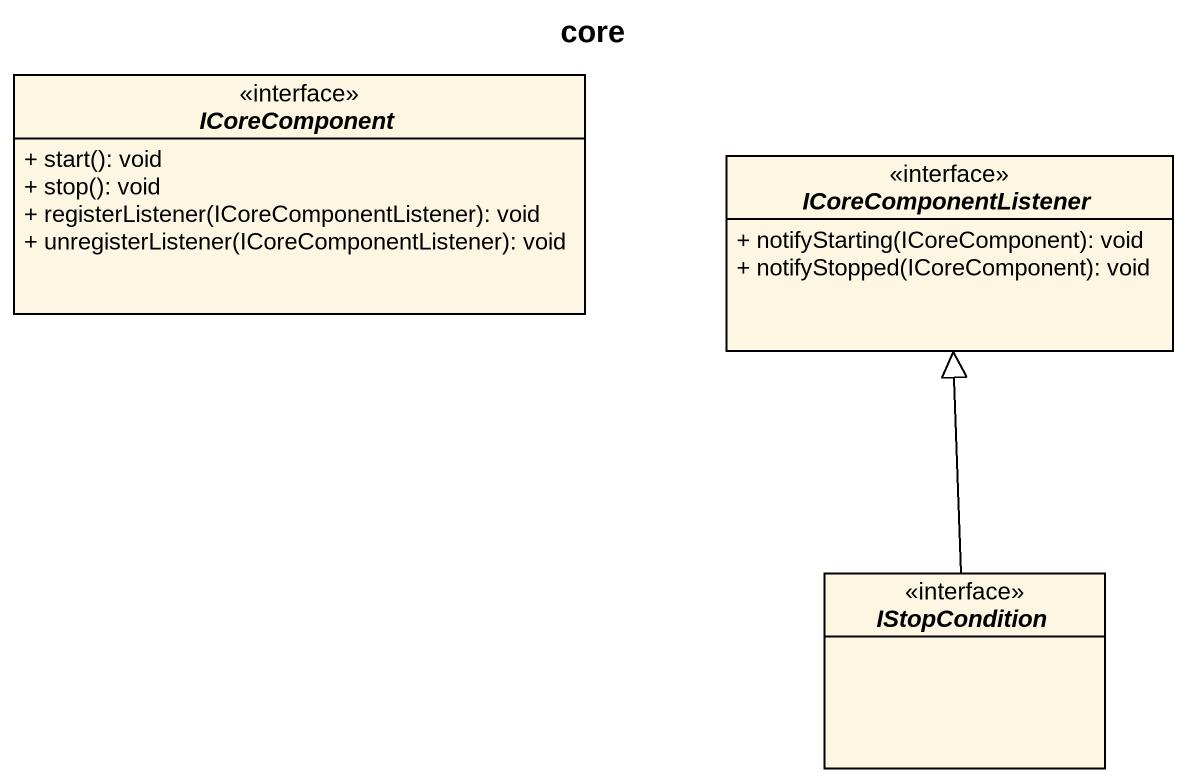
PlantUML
@startuml
title core
hide circle
hide empty members
skinparam classAttributeIconSize 0
interface ICoreComponent <<interface>> {
  + start(): void
  + stop(): void
  + registerListener(ICoreComponentListener): void
  + unregisterListener(ICoreComponentListener): void
}
interface ICoreComponentListener <<interface>> {
  + notifyStarting(ICoreComponent): void
  + notifyStopped(ICoreComponent): void
}
interface IStopCondition <<interface>>
IStopCondition -up-|> ICoreComponentListener
@enduml
